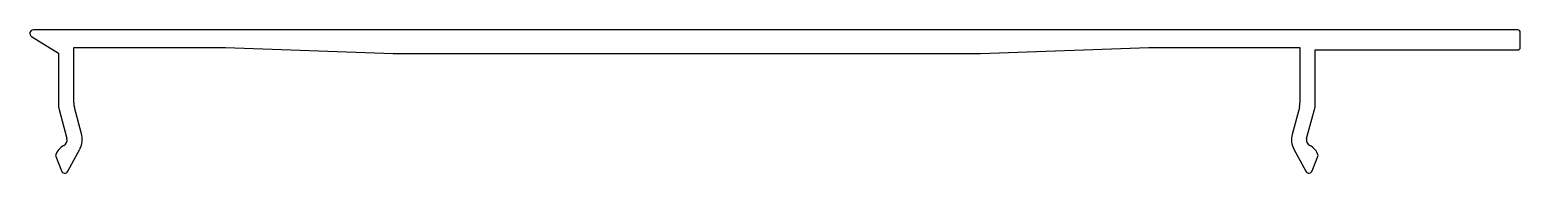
# Model space of a CAD drawing. Extents: x 2994 to 3121, y 1690 to 1702.
import ezdxf

# ---------------------------------------------------------------- set-up
doc = ezdxf.new("R2010")
doc.units = 0
doc.layers.get('0').update_dxf_attribs({"linetype": 'CONTINUOUS'})

msp = doc.modelspace()

# ---------------------------------------------------------------- linework, layer by layer
for p, q in [((2994.38, 1701.85), (2996.68, 1700.42)), ((3120.9, 1702.41), (2994.54, 1702.41)), ((3121.1, 1700.91), (3121.1, 1702.21)), ((2996.68, 1700.42), (2996.68, 1696.04)), ((2997.98, 1696.22), (2997.98, 1700.91)), ((2997.98, 1700.91), (3010.89, 1700.91)), ((3010.89, 1700.91), (3025.16, 1700.41)), ((3025.16, 1700.41), (3075.16, 1700.41)), ((3075.16, 1700.41), (3089.48, 1700.91)), ((3089.48, 1700.91), (3102.35, 1700.91)), ((3102.35, 1700.91), (3102.35, 1696.22)), ((3103.65, 1696.05), (3103.65, 1700.71)), ((3103.65, 1700.71), (3120.9, 1700.71)), ((2996.73, 1695.65), (2997.4, 1693.17)), ((2998.63, 1693.59), (2998.03, 1695.83)), ((3102.3, 1695.83), (3101.68, 1693.53)), ((3102.92, 1693.18), (3103.59, 1695.65)), ((2996.43, 1691.74), (2996.93, 1690.43)), ((2997.48, 1690.4), (2998.49, 1692.29)), ((3101.84, 1692.27), (3102.85, 1690.4)), ((3103.39, 1690.43), (3103.9, 1691.75))]:
    msp.add_line(p, q)
for centre, radius, start, end in [((2994.54, 1702.11), 0.3, 90.0007, 238.0197), ((3120.9, 1702.21), 0.2, 0, 90.0007), ((3120.9, 1700.91), 0.2, 270, 0), ((2999.48, 1696.22), 1.5, 180, 195.0104), ((3100.85, 1696.22), 1.5, 344.9896, 360), ((2998.18, 1696.05), 1.5, 180.0076, 195.2551), ((3102.15, 1696.05), 1.5, 344.7449, 360), ((2996.95, 1693.11), 1.75, 332.1758, 16.0224), ((2997.77, 1691.34), 1.4, 116.6106, 163.2341), ((2996.92, 1693.04), 0.5, 295.7592, 15.2802), ((3103.38, 1693.11), 1.75, 166.0016, 208.5767), ((3103.4, 1693.04), 0.5, 164.7699, 244.2408), ((3102.56, 1691.34), 1.4, 16.7659, 63.3894), ((2997.21, 1690.54), 0.3, 201.12, 331.7995), ((3103.11, 1690.54), 0.3, 208.2005, 338.88)]:
    msp.add_arc(centre, radius, start, end)

doc.saveas('drawing.dxf')
